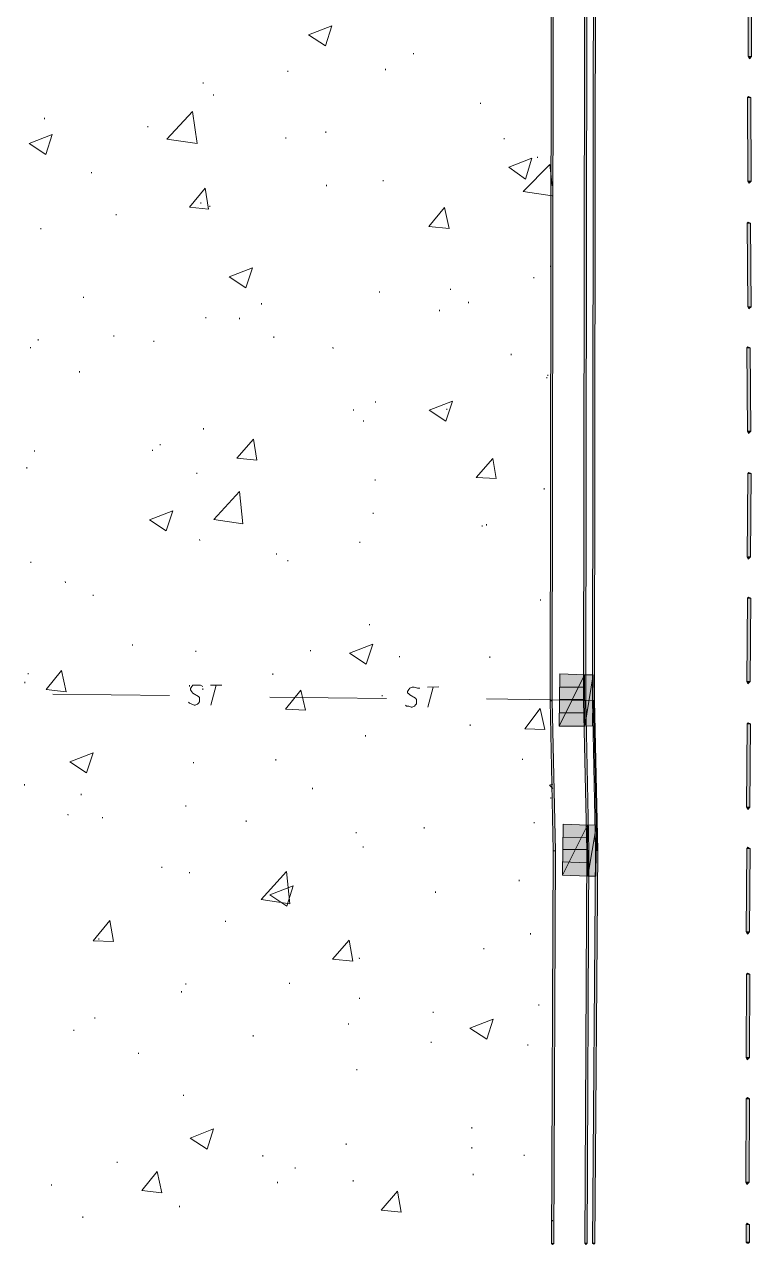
# Model space of a CAD drawing. Header units: inches. Extents: x -5728 to 15181, y 9834 to 15140.
# Drawn here: x 7414 to 7937, y 9976 to 10853 of the extents above; entities that cross this region are included whole.
import ezdxf

# ---------------------------------------------------------------- set-up
doc = ezdxf.new("R2010")
doc.units = ezdxf.units.IN
doc.header["$MEASUREMENT"] = 0
doc.linetypes.add('IMPORT-DASHEDX2 _4_', pattern=[0.1125, 0.075, -0.0375])
for name, color, linetype, lineweight in [('PDF_Geometry', 1, 'Continuous', 9), ('PDF_Solid Fills', 1, 'Continuous', 9), ('site plan converted for PDF_dwg', 1, 'Continuous', 9)]:
    doc.layers.add(name, color=color, linetype=linetype, lineweight=lineweight)

# ---------------------------------------------------------------- blocks, each defined once
blk = doc.blocks.new('site plan converted for PDF_dwg-1480341-SITE PLAN')
at = {"layer": 'PDF_Solid Fills', "linetype": 'IMPORT-DASHEDX2 _4_'}
for points in [[(5651.32, 479.4), (5652.92, 479.4), (5679.16, 3676.76), (5677.59, 3680.28), (5651.32, 479.41)], [(5681.72, 479.4), (5683.32, 479.4), (5705.91, 3323.31), (5702.61, 3096.23), (5681.72, 479.41)], [(5675.32, 479.4), (5676.92, 479.44), (5693.09, 2462.18), (5689.7, 2232.28), (5675.32, 479.41)], [(5796.92, 941.8), (5799.32, 941.8), (5799.32, 1001.8), (5796.92, 1001.8), (5796.92, 973.58)], [(5796.12, 852.2), (5798.52, 852.2), (5798.52, 912.2), (5796.12, 912.2), (5796.12, 887.31)], [(5795.32, 761.8), (5797.72, 761.8), (5797.72, 821.8), (5795.32, 821.8)], [(5794.52, 672.2), (5796.92, 672.2), (5796.92, 732.2), (5794.52, 732.2)], [(5793.72, 581.8), (5796.12, 581.8), (5796.92, 641.8), (5794.52, 641.8), (5794.21, 618.17)], [(5792.92, 492.2), (5795.32, 492.2), (5796.12, 552.2), (5793.72, 552.2)], [(5652.92, 371.4), (5654.52, 371.4), (5652.92, 479.4), (5651.32, 479.4), (5652.92, 371.41)], [(5676.92, 371.4), (5678.52, 371.4), (5676.92, 479.4), (5675.32, 479.4), (5676.92, 371.41)], [(5683.32, 371.4), (5684.92, 371.4), (5683.32, 479.4), (5681.72, 479.36), (5683.32, 371.41)], [(5792.12, 401.8), (5794.52, 401.8), (5795.32, 461.8), (5792.92, 461.8), (5792.33, 417.26)], [(5649.72, 89), (5651.32, 89), (5654.52, 371.4), (5652.92, 371.4), (5650.42, 151.04)], [(5673.72, 89), (5675.32, 89), (5678.52, 371.4), (5676.92, 371.4), (5674.38, 147.01)], [(5679.32, 89), (5680.92, 89), (5684.92, 371.4), (5683.32, 371.4), (5680.13, 146.05)], [(5791.32, 312.2), (5793.72, 312.2), (5794.52, 372.2), (5792.12, 372.2), (5791.42, 319.36)], [(5790.52, 221.8), (5792.92, 221.8), (5793.72, 281.8), (5791.32, 281.8), (5790.53, 222.23)], [(5789.72, 132.2), (5792.12, 132.2), (5792.81, 192.2), (5790.52, 192.2), (5790.13, 162.82)], [(5789.72, 89), (5792.12, 89), (5792.12, 101.8), (5789.72, 101.8)]]:
    blk.add_hatch(color=147, dxfattribs=at).paths.add_polyline_path(points, flags=0)
at = {"layer": 'PDF_Solid Fills'}
for points in [[(5797.72, 940.2), (5796.92, 941.8), (5799.32, 941.8)], [(5796.12, 912.2), (5796.92, 913), (5798.52, 912.2), (5796.92, 912.2)], [(5796.92, 850.6), (5796.12, 852.2), (5798.52, 852.2)], [(5795.32, 821.8), (5796.12, 822.6), (5797.72, 821.8), (5796.12, 821.8)], [(5796.12, 760.2), (5795.32, 761.8), (5797.72, 761.8)], [(5794.52, 732.2), (5795.32, 733), (5796.92, 732.2), (5795.32, 732.2)], [(5795.32, 670.6), (5794.52, 672.2), (5796.92, 672.2)], [(5794.52, 641.8), (5795.32, 642.6), (5796.92, 641.8), (5795.32, 641.8)], [(5794.52, 580.2), (5793.72, 581.8), (5796.12, 581.8)], [(5793.72, 552.2), (5794.52, 553), (5796.12, 552.2), (5794.52, 552.2)], [(5793.72, 490.6), (5792.92, 492.2), (5795.32, 492.2)], [(5792.92, 461.8), (5793.72, 462.6), (5795.32, 461.8), (5793.72, 461.8)], [(5792.92, 400.2), (5792.12, 401.8), (5794.52, 401.8)], [(5792.12, 372.2), (5792.92, 373), (5794.52, 372.2), (5792.92, 372.2)], [(5792.12, 310.6), (5791.32, 312.2), (5793.72, 312.2)], [(5791.32, 281.8), (5792.12, 282.6), (5793.72, 281.8), (5792.12, 281.8)], [(5791.32, 220.2), (5790.52, 221.8), (5792.92, 221.8)], [(5790.52, 192.2), (5791.32, 193), (5792.92, 192.2), (5791.32, 192.2)], [(5790.52, 130.6), (5789.72, 132.2), (5792.12, 132.2)], [(5789.72, 101.8), (5790.52, 102.6), (5792.12, 101.8), (5790.52, 101.8)], [(5650.52, 88.2), (5649.72, 89), (5651.32, 89)], [(5674.52, 88.2), (5673.72, 89), (5675.32, 89)], [(5680.12, 88.2), (5679.32, 89), (5680.92, 89)], [(5790.52, 88.2), (5789.72, 89), (5792.12, 89)], [(5790.52, 88.2), (5792.12, 89), (5791.32, 88.2)]]:
    blk.add_hatch(color=147, dxfattribs=at).paths.add_polyline_path(points, flags=0)
at = {"layer": 'PDF_Solid Fills', "lineweight": 15}
for points in [[(5657.72, 461), (5676.12, 497.8), (5658.52, 498.6)], [(5657.72, 461), (5676.12, 497.8), (5676.12, 461)], [(5676.12, 461), (5682.52, 497.8), (5676.12, 497.8)], [(5676.12, 461), (5682.52, 497.8), (5681.72, 461)], [(5659.32, 353.8), (5677.72, 389.8), (5660.12, 390.6)], [(5677.72, 353), (5659.32, 353.8), (5677.72, 389.8)], [(5677.72, 353), (5684.12, 389.8), (5677.72, 389.8)], [(5677.72, 353), (5684.12, 389.8), (5683.32, 353)]]:
    blk.add_hatch(color=155, dxfattribs=at).paths.add_polyline_path(points, flags=0)
at = {"layer": 'PDF_Geometry', "color": 155, "lineweight": 15}
for p, q in [((5556.12, 945.8), (5556.12, 945)), ((5465.72, 933.8), (5465.72, 933)), ((5536.12, 934.6), (5536.12, 933.8)), ((5404.92, 925.8), (5404.92, 925)), ((5412.12, 917), (5412.12, 916.2)), ((5604.12, 909.8), (5604.12, 909)), ((5290.52, 901), (5290.52, 900.2)), ((5364.92, 894.6), (5364.92, 893.8)), ((5492.92, 889.8), (5492.92, 889)), ((5464.12, 885.8), (5464.12, 885)), ((5620.92, 884.2), (5620.92, 883.4)), ((5644.92, 870.6), (5644.92, 869.8)), ((5324.12, 861.8), (5324.12, 861)), ((5492.92, 851.4), (5492.92, 850.6)), ((5533.72, 854.6), (5533.72, 853.8)), ((5402.52, 839.4), (5402.52, 838.6)), ((5408.92, 837), (5408.92, 836.2)), ((5341.72, 831.4), (5341.72, 830.6)), ((5287.32, 821.8), (5287.32, 821)), ((5653.72, 792.2), (5653.72, 791.4)), ((5641.72, 784.2), (5641.72, 783.4)), ((5530.52, 774.6), (5530.52, 773.8)), ((5581.72, 776.2), (5581.72, 775.4)), ((5317.72, 772.2), (5317.72, 771.4)), ((5445.72, 766.6), (5445.72, 765.8)), ((5594.52, 766.6), (5594.52, 765.8)), ((5405.72, 757), (5405.72, 756.2)), ((5429.72, 756.2), (5429.72, 755.4)), ((5573.72, 761), (5573.72, 760.2)), ((5284.92, 741.8), (5284.92, 741)), ((5339.32, 744.2), (5339.32, 743.4)), ((5368.12, 740.2), (5368.12, 739.4)), ((5454.52, 742.6), (5454.52, 741.8)), ((5279.32, 736.2), (5279.32, 735.4)), ((5496.92, 734.6), (5496.92, 733.8)), ((5624.92, 729), (5624.92, 728.2)), ((5314.52, 718.6), (5314.52, 717.8)), ((5650.52, 712.2), (5650.52, 711.4)), ((5651.32, 713.8), (5651.32, 713)), ((5527.32, 695.4), (5527.32, 694.6)), ((5511.32, 689.8), (5511.32, 689)), ((5578.52, 689.8), (5578.52, 689)), ((5403.32, 677), (5403.32, 676.2)), ((5518.52, 681.8), (5518.52, 681)), ((5281.72, 661.8), (5281.72, 661)), ((5366.52, 661.8), (5366.52, 661)), ((5372.12, 665.8), (5372.12, 665)), ((5276.12, 649.8), (5276.12, 649)), ((5398.52, 645), (5398.52, 644.2)), ((5526.52, 639.4), (5526.52, 638.6)), ((5648.12, 632.2), (5648.12, 631.4)), ((5524.92, 615.4), (5524.92, 614.6)), ((5603.32, 605.8), (5603.32, 605)), ((5606.52, 606.6), (5606.52, 605.8)), ((5400.12, 597), (5400.12, 596.2)), ((5515.32, 594.6), (5515.32, 593.8)), ((5278.52, 581.8), (5278.52, 581)), ((5455.32, 586.6), (5455.32, 585.8)), ((5463.32, 581.8), (5463.32, 581)), ((5303.32, 567.4), (5303.32, 566.6)), ((5323.32, 557.8), (5323.32, 557)), ((5644.92, 552.2), (5644.92, 551.4)), ((5521.72, 535.4), (5521.72, 534.6)), ((5351.32, 521.8), (5351.32, 521)), ((5396.92, 517), (5396.92, 516.2)), ((5479.32, 517), (5479.32, 516.2)), ((5543.32, 512.2), (5543.32, 511.4)), ((5608.12, 511.4), (5608.12, 510.6)), ((5276.12, 501.8), (5276.12, 501)), ((5273.72, 495.4), (5273.72, 494.6)), ((5392.12, 492.2), (5392.12, 491.4)), ((5407.32, 477.8), (5411.32, 492.2)), ((5407.32, 492.2), (5415.32, 492.2)), ((5452.12, 500.2), (5452.12, 499.4)), ((5293.72, 486.6), (5377.72, 485)), ((5401.72, 489.8), (5401.72, 489)), ((5449.72, 483.4), (5533.72, 481.8)), ((5530.52, 484.2), (5530.52, 483.4)), ((5563.32, 475.4), (5567.32, 489.8)), ((5563.32, 489.8), (5571.32, 489.8)), ((5676.12, 489), (5658.52, 489)), ((5676.12, 480.2), (5658.52, 480.2)), ((5642.52, 472.2), (5642.52, 471.4)), ((5676.12, 470.6), (5657.72, 470.6)), ((5593.72, 462.6), (5593.72, 461.8)), ((5518.52, 455.4), (5518.52, 454.6)), ((5394.52, 437), (5394.52, 436.2)), ((5453.72, 438.6), (5453.72, 437.8)), ((5631.32, 437.8), (5631.32, 437)), ((5272.92, 421.8), (5272.92, 421)), ((5313.72, 414.6), (5313.72, 413.8)), ((5480.12, 417.8), (5480.12, 417)), ((5388.92, 405.8), (5388.92, 405)), ((5651.32, 409.8), (5651.32, 409)), ((5304.12, 400.2), (5304.12, 399.4)), ((5328.92, 397.8), (5328.92, 397)), ((5432.12, 394.6), (5432.12, 393.8)), ((5560.12, 389), (5560.12, 388.2)), ((5639.32, 392.2), (5639.32, 391.4)), ((5511.32, 385.8), (5511.32, 385)), ((5677.72, 381), (5660.12, 381)), ((5516.12, 375.4), (5516.12, 374.6)), ((5677.72, 372.2), (5660.12, 372.2)), ((5371.32, 361.8), (5371.32, 361)), ((5677.72, 362.6), (5659.32, 363.4)), ((5391.32, 357.8), (5391.32, 357)), ((5568.12, 342.6), (5568.12, 341.8)), ((5628.12, 350.6), (5628.12, 349.8)), ((5416.92, 322.6), (5416.92, 321.8)), ((5325.72, 310.6), (5325.72, 309.8)), ((5636.12, 312.2), (5636.12, 311.4)), ((5602.52, 301.8), (5602.52, 301)), ((5512.92, 295.4), (5512.92, 294.6)), ((5384.92, 272.2), (5384.92, 271.4)), ((5388.12, 277.8), (5388.12, 277)), ((5462.52, 277.8), (5462.52, 277)), ((5512.92, 266.6), (5512.92, 265.8)), ((5565.72, 256.2), (5565.72, 255.4)), ((5641.72, 261), (5641.72, 260.2)), ((5322.52, 253.8), (5322.52, 253)), ((5504.92, 248.2), (5504.92, 247.4)), ((5307.32, 245), (5307.32, 244.2)), ((5436.12, 240.2), (5436.12, 239.4)), ((5353.72, 228.2), (5353.72, 227.4)), ((5564.12, 234.6), (5564.12, 233.8)), ((5633.72, 232.2), (5633.72, 231.4)), ((5510.52, 215.4), (5510.52, 214.6)), ((5385.72, 197.8), (5385.72, 197)), ((5592.92, 173), (5592.92, 172.2)), ((5502.52, 161.8), (5502.52, 161)), ((5592.92, 158.6), (5592.92, 157.8)), ((5337.72, 149.8), (5337.72, 149)), ((5442.52, 153.8), (5442.52, 153)), ((5630.52, 153), (5630.52, 152.2)), ((5465.72, 145), (5465.72, 144.2)), ((5290.52, 133.8), (5290.52, 133)), ((5452.92, 134.6), (5452.92, 133.8)), ((5507.32, 135.4), (5507.32, 134.6)), ((5593.72, 139.4), (5593.72, 138.6)), ((5382.52, 117.8), (5382.52, 117)), ((5312.92, 110.6), (5312.92, 109.8)), ((5650.52, 105.8), (5650.52, 105))]:
    blk.add_line(p, q, dxfattribs=at)
at = {"layer": 'PDF_Geometry', "color": 147}
blk.add_line((5790.52, 88.2), (5789.72, 89), dxfattribs=at)
at = {"layer": 'PDF_Geometry', "color": 147, "flags": 128}
for points in [[(5681.72, 4086.6), (5680.92, 4086.6), (5651.32, 479.4), (5652.92, 479.4), (5682.52, 4086.6)], [(5705.72, 4086.6), (5704.92, 4086.6), (5675.32, 479.4), (5676.92, 479.4), (5706.52, 4086.6)], [(5711.32, 4086.6), (5710.52, 4086.6), (5681.72, 479.4), (5683.32, 479.4), (5712.12, 4086.6)], [(5652.12, 479.4), (5651.32, 479.4), (5652.92, 371.4), (5654.52, 371.4), (5652.92, 479.4)], [(5676.12, 479.4), (5675.32, 479.4), (5676.92, 371.4), (5678.52, 371.4), (5676.92, 479.4)], [(5682.52, 479.4), (5681.72, 479.4), (5683.32, 371.4), (5684.92, 371.4), (5683.32, 479.4)], [(5653.72, 371.4), (5652.92, 371.4), (5649.72, 89), (5651.32, 89), (5654.52, 371.4)], [(5677.72, 371.4), (5676.92, 371.4), (5673.72, 89), (5675.32, 89), (5678.52, 371.4)], [(5684.12, 371.4), (5683.32, 371.4), (5679.32, 89), (5680.92, 89), (5684.92, 371.4)]]:
    blk.add_lwpolyline(points, close=True, dxfattribs=at)
for points in [[(5799.32, 941.8), (5799.32, 1001.8), (5796.92, 1001.8), (5796.92, 941.8), (5797.72, 941.8), (5799.32, 941.8), (5797.72, 940.2), (5796.92, 941.8)], [(5796.12, 912.2), (5796.92, 913), (5798.52, 912.2)], [(5798.52, 852.2), (5798.52, 912.2), (5796.12, 912.2), (5796.12, 852.2), (5796.92, 852.2), (5798.52, 852.2), (5796.92, 850.6), (5796.12, 852.2)], [(5795.32, 821.8), (5796.12, 822.6), (5797.72, 821.8)], [(5797.72, 761.8), (5797.72, 821.8), (5795.32, 821.8), (5795.32, 761.8), (5796.12, 761.8), (5797.72, 761.8), (5796.12, 760.2), (5795.32, 761.8)], [(5794.52, 732.2), (5795.32, 733), (5796.92, 732.2)], [(5796.92, 672.2), (5796.92, 732.2), (5794.52, 732.2), (5794.52, 672.2), (5795.32, 672.2), (5796.92, 672.2), (5795.32, 670.6), (5794.52, 672.2)], [(5796.12, 581.8), (5796.92, 641.8), (5794.52, 641.8), (5793.72, 581.8), (5794.52, 581.8), (5796.12, 581.8), (5794.52, 580.2), (5793.72, 581.8)], [(5794.52, 641.8), (5795.32, 642.6), (5796.92, 641.8)], [(5793.72, 552.2), (5794.52, 553), (5796.12, 552.2)], [(5795.32, 492.2), (5796.12, 552.2), (5793.72, 552.2), (5792.92, 492.2), (5793.72, 492.2), (5795.32, 492.2), (5793.72, 490.6), (5792.92, 492.2)], [(5794.52, 401.8), (5795.32, 461.8), (5792.92, 461.8), (5792.12, 401.8), (5792.92, 401.8), (5794.52, 401.8), (5792.92, 400.2), (5792.12, 401.8)], [(5792.92, 461.8), (5793.72, 462.6), (5795.32, 461.8)], [(5793.72, 312.2), (5794.52, 372.2), (5792.12, 372.2), (5791.32, 312.2), (5792.12, 312.2), (5793.72, 312.2), (5792.12, 310.6), (5791.32, 312.2)], [(5792.12, 372.2), (5792.92, 373), (5794.52, 372.2)], [(5792.92, 221.8), (5793.72, 281.8), (5791.32, 281.8), (5790.52, 221.8), (5791.32, 221.8), (5792.92, 221.8), (5791.32, 220.2), (5790.52, 221.8)], [(5791.32, 281.8), (5792.12, 282.6), (5793.72, 281.8)], [(5792.12, 132.2), (5792.92, 192.2), (5790.52, 192.2), (5789.72, 132.2), (5790.52, 132.2), (5792.12, 132.2), (5790.52, 130.6), (5789.72, 132.2)], [(5790.52, 192.2), (5791.32, 193), (5792.92, 192.2)], [(5789.72, 101.8), (5790.52, 102.6), (5792.12, 101.8)], [(5792.12, 89), (5792.12, 101.8), (5789.72, 101.8), (5789.72, 89), (5790.52, 89), (5792.12, 89), (5791.32, 88.2)], [(5651.32, 89), (5650.52, 88.2), (5649.72, 89)], [(5675.32, 89), (5674.52, 88.2), (5673.72, 89)], [(5680.92, 89), (5680.12, 88.2), (5679.32, 89)]]:
    blk.add_lwpolyline(points, dxfattribs=at)
at = {"layer": 'PDF_Geometry', "color": 155, "lineweight": 15, "flags": 128}
for points in [[(5497.72, 965.8), (5492.92, 951.4), (5480.92, 959.4)], [(5400.12, 881.8), (5378.52, 885), (5396.92, 905)], [(5296.12, 889), (5291.32, 874.6), (5279.32, 882.6)], [(5640.92, 869.8), (5636.12, 854.6), (5624.12, 863.4)], [(5405.72, 849.8), (5408.12, 834.6), (5394.52, 836.2)], [(5577.72, 834.6), (5580.92, 819.4), (5566.52, 821)], [(5439.32, 792.2), (5434.52, 777.8), (5422.52, 785.8)], [(5582.52, 695.4), (5577.72, 681), (5565.72, 689)], [(5439.32, 669), (5441.72, 653.8), (5427.32, 655.4)], [(5611.32, 653.8), (5613.72, 639.4), (5599.32, 640.2)], [(5431.32, 608.2), (5410.52, 611.4), (5428.92, 631.4)], [(5380.92, 617.8), (5376.12, 603.4), (5364.12, 611.4)], [(5524.12, 521), (5519.32, 506.6), (5507.32, 514.6)], [(5300.12, 503.4), (5303.32, 488.2), (5288.92, 489.8)], [(5676.12, 497.8), (5676.12, 461), (5657.72, 461), (5658.52, 498.6)], [(5682.52, 497.8), (5681.72, 461), (5676.12, 461), (5676.12, 497.8)], [(5472.12, 488.2), (5475.32, 473.8), (5460.92, 474.6)], [(5644.12, 473.8), (5647.32, 458.6), (5632.92, 459.4)], [(5322.52, 444.2), (5317.72, 429.8), (5305.72, 437.8)], [(5677.72, 389.8), (5677.72, 353), (5659.32, 353.8), (5660.12, 390.6)], [(5684.12, 389.8), (5683.32, 353), (5677.72, 353), (5677.72, 389.8)], [(5463.32, 334.6), (5442.52, 337.8), (5460.92, 357.8)], [(5465.72, 347.4), (5460.92, 333), (5448.92, 341)], [(5333.72, 323.4), (5336.12, 308.2), (5321.72, 309)], [(5505.72, 308.2), (5508.12, 293), (5493.72, 294.6)], [(5608.92, 250.6), (5604.12, 236.2), (5592.12, 244.2)], [(5407.32, 173), (5402.52, 158.6), (5390.52, 166.6)], [(5366.52, 142.6), (5369.72, 127.4), (5355.32, 129)], [(5539.32, 127.4), (5541.72, 112.2), (5527.32, 113.8)]]:
    blk.add_lwpolyline(points, close=True, dxfattribs=at)
for points in [[(5655.32, 842.6), (5634.52, 845.8), (5653.72, 865), (5655.32, 849.8)], [(5391.32, 480.2), (5392.12, 479.4), (5393.72, 478.6), (5395.32, 477.8), (5396.12, 477.8), (5397.72, 478.6), (5398.52, 479.4), (5399.32, 480.2), (5399.32, 483.4), (5398.52, 484.2), (5394.52, 486.6), (5393.72, 487.4), (5392.92, 489), (5392.92, 489.8), (5393.72, 491.4), (5394.52, 492.2), (5400.12, 492.2), (5401.72, 491.4)], [(5547.32, 477), (5548.12, 476.2), (5549.72, 476.2), (5551.32, 475.4), (5552.12, 475.4), (5553.72, 476.2), (5554.52, 477), (5555.32, 477.8), (5555.32, 481), (5554.52, 481.8), (5550.52, 484.2), (5549.72, 485), (5548.92, 485.8), (5548.92, 486.6), (5549.72, 488.2), (5550.52, 489), (5552.12, 489.8), (5553.72, 489.8), (5556.12, 489), (5557.72, 489)], [(5605.72, 481), (5682.52, 479.4), (5684.12, 371.4)], [(5652.92, 416.2), (5650.52, 418.6), (5652.92, 419.4)]]:
    blk.add_lwpolyline(points, dxfattribs=at)
at = {"layer": 'PDF_Solid Fills', "color": 147}
for p, q in [((5797.72, 940.2), (5796.92, 941.8)), ((5796.92, 941.8), (5799.32, 941.8)), ((5799.32, 941.8), (5797.72, 940.2)), ((5796.12, 912.2), (5796.92, 913)), ((5796.92, 913), (5798.52, 912.2)), ((5796.92, 912.2), (5796.12, 912.2)), ((5798.52, 912.2), (5796.92, 912.2)), ((5796.92, 850.6), (5796.12, 852.2)), ((5796.12, 852.2), (5798.52, 852.2)), ((5798.52, 852.2), (5796.92, 850.6)), ((5795.32, 821.8), (5796.12, 822.6)), ((5796.12, 821.8), (5795.32, 821.8)), ((5796.12, 822.6), (5797.72, 821.8)), ((5797.72, 821.8), (5796.12, 821.8)), ((5796.12, 760.2), (5795.32, 761.8)), ((5795.32, 761.8), (5797.72, 761.8)), ((5797.72, 761.8), (5796.12, 760.2)), ((5794.52, 732.2), (5795.32, 733)), ((5795.32, 732.2), (5794.52, 732.2)), ((5795.32, 733), (5796.92, 732.2)), ((5796.92, 732.2), (5795.32, 732.2)), ((5795.32, 670.6), (5794.52, 672.2)), ((5794.52, 672.2), (5796.92, 672.2)), ((5796.92, 672.2), (5795.32, 670.6)), ((5794.52, 641.8), (5795.32, 642.6)), ((5795.32, 641.8), (5794.52, 641.8)), ((5795.32, 642.6), (5796.92, 641.8)), ((5796.92, 641.8), (5795.32, 641.8)), ((5794.52, 580.2), (5793.72, 581.8)), ((5793.72, 581.8), (5796.12, 581.8)), ((5796.12, 581.8), (5794.52, 580.2)), ((5793.72, 552.2), (5794.52, 553)), ((5794.52, 553), (5796.12, 552.2)), ((5794.52, 552.2), (5793.72, 552.2)), ((5796.12, 552.2), (5794.52, 552.2)), ((5793.72, 490.6), (5792.92, 492.2)), ((5792.92, 492.2), (5795.32, 492.2)), ((5795.32, 492.2), (5793.72, 490.6)), ((5792.92, 461.8), (5793.72, 462.6)), ((5793.72, 461.8), (5792.92, 461.8)), ((5793.72, 462.6), (5795.32, 461.8)), ((5795.32, 461.8), (5793.72, 461.8)), ((5792.92, 400.2), (5792.12, 401.8)), ((5792.12, 401.8), (5794.52, 401.8)), ((5794.52, 401.8), (5792.92, 400.2)), ((5792.12, 372.2), (5792.92, 373)), ((5792.92, 372.2), (5792.12, 372.2)), ((5792.92, 373), (5794.52, 372.2)), ((5794.52, 372.2), (5792.92, 372.2)), ((5792.12, 310.6), (5791.32, 312.2)), ((5791.32, 312.2), (5793.72, 312.2)), ((5793.72, 312.2), (5792.12, 310.6)), ((5791.32, 281.8), (5792.12, 282.6)), ((5792.12, 281.8), (5791.32, 281.8)), ((5792.12, 282.6), (5793.72, 281.8)), ((5793.72, 281.8), (5792.12, 281.8)), ((5791.32, 220.2), (5790.52, 221.8)), ((5790.52, 221.8), (5792.92, 221.8)), ((5792.92, 221.8), (5791.32, 220.2)), ((5790.52, 192.2), (5791.32, 193)), ((5791.32, 192.2), (5790.52, 192.2)), ((5791.32, 193), (5792.92, 192.2)), ((5792.92, 192.2), (5791.32, 192.2)), ((5790.52, 130.6), (5789.72, 132.2)), ((5789.72, 132.2), (5792.12, 132.2)), ((5792.12, 132.2), (5790.52, 130.6)), ((5789.72, 101.8), (5790.52, 102.6)), ((5790.52, 101.8), (5789.72, 101.8)), ((5790.52, 102.6), (5792.12, 101.8)), ((5792.12, 101.8), (5790.52, 101.8)), ((5650.52, 88.2), (5649.72, 89)), ((5649.72, 89), (5651.32, 89)), ((5651.32, 89), (5650.52, 88.2)), ((5674.52, 88.2), (5673.72, 89)), ((5673.72, 89), (5675.32, 89)), ((5675.32, 89), (5674.52, 88.2)), ((5680.12, 88.2), (5679.32, 89)), ((5679.32, 89), (5680.92, 89)), ((5680.92, 89), (5680.12, 88.2)), ((5790.52, 88.2), (5789.72, 89)), ((5789.72, 89), (5792.12, 89)), ((5792.12, 89), (5790.52, 88.2)), ((5790.52, 88.2), (5792.12, 89)), ((5791.32, 88.2), (5790.52, 88.2)), ((5792.12, 89), (5791.32, 88.2))]:
    blk.add_line(p, q, dxfattribs=at)
at = {"layer": 'PDF_Solid Fills', "color": 155, "lineweight": 15}
for p, q in [((5658.52, 498.6), (5657.72, 461)), ((5657.72, 461), (5676.12, 497.8)), ((5657.72, 461), (5676.12, 497.8)), ((5676.12, 497.8), (5658.52, 498.6)), ((5676.12, 497.8), (5676.12, 461)), ((5676.12, 461), (5682.52, 497.8)), ((5682.52, 497.8), (5676.12, 497.8)), ((5676.12, 497.8), (5676.12, 461)), ((5676.12, 461), (5682.52, 497.8)), ((5682.52, 497.8), (5681.72, 461)), ((5676.12, 461), (5657.72, 461)), ((5681.72, 461), (5676.12, 461)), ((5660.12, 390.6), (5659.32, 353.8)), ((5659.32, 353.8), (5677.72, 389.8)), ((5659.32, 353.8), (5677.72, 389.8)), ((5677.72, 389.8), (5660.12, 390.6)), ((5677.72, 389.8), (5677.72, 353)), ((5677.72, 353), (5684.12, 389.8)), ((5684.12, 389.8), (5677.72, 389.8)), ((5677.72, 389.8), (5677.72, 353)), ((5677.72, 353), (5684.12, 389.8)), ((5684.12, 389.8), (5683.32, 353)), ((5677.72, 353), (5659.32, 353.8)), ((5683.32, 353), (5677.72, 353))]:
    blk.add_line(p, q, dxfattribs=at)

msp = doc.modelspace()

# ---------------------------------------------------------------- block references
at = {"layer": 'site plan converted for PDF_dwg', "color": 147, "linetype": 'IMPORT-DASHEDX2 _4_', "rotation": 0.383349167194431}
msp.add_blockref('site plan converted for PDF_dwg-1480341-SITE PLAN', (2144.04, 9849.68), dxfattribs=at)

doc.saveas('drawing.dxf')
